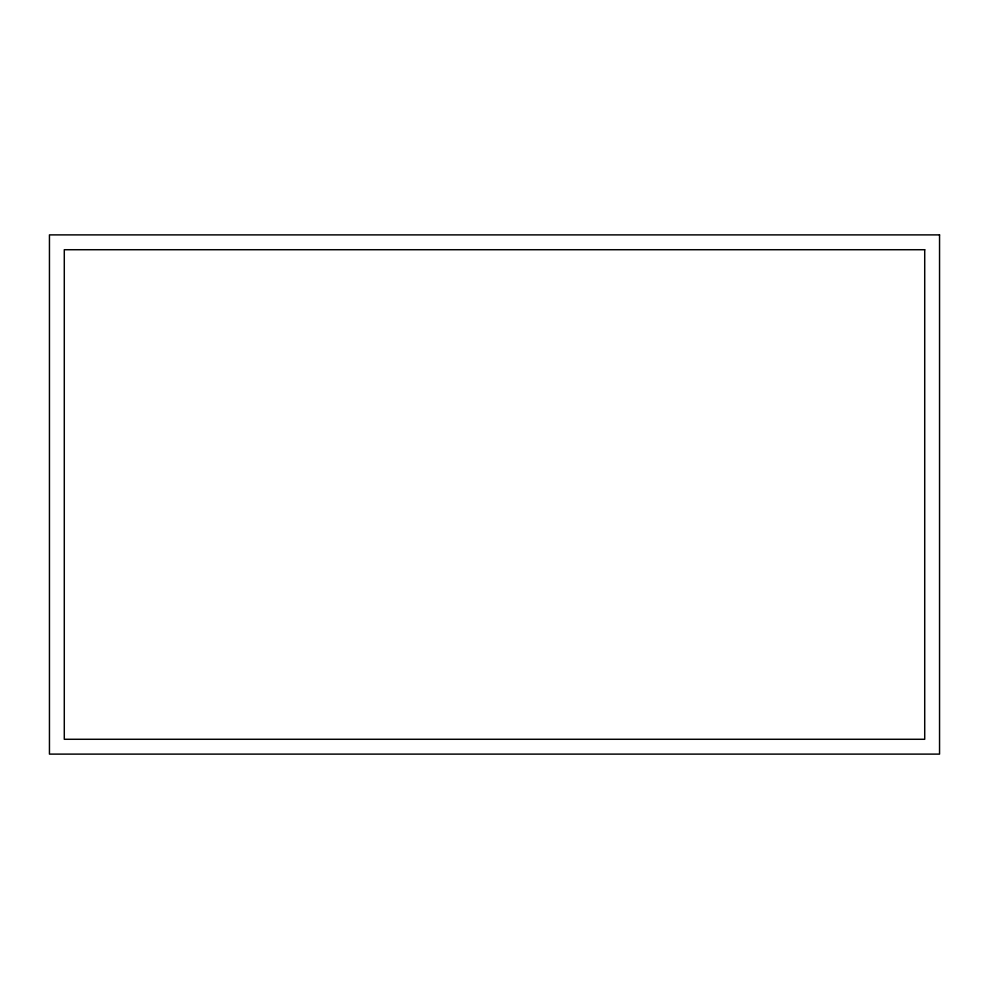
<?xml version="1.0" encoding="UTF-8"?>
<svg xmlns="http://www.w3.org/2000/svg" width="989" height="989" viewBox="0 0 989 989"><rect width="100%" height="100%" fill="white"/><g stroke="black" fill="none" stroke-linecap="round" stroke-linejoin="round"><path stroke-width="1.48" d="M939.55 234.888L49.45 234.888L49.45 754.113L939.55 754.113L939.55 234.888M924.715 249.723L64.285 249.723L64.285 739.278L924.715 739.278L924.715 249.723"/></g></svg>
